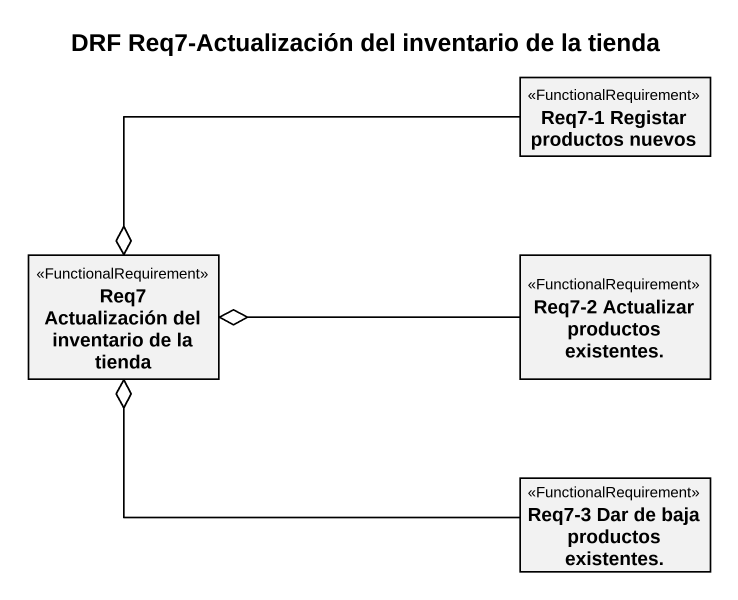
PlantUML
@startuml
title DRF Req7-Actualización del inventario de la tienda
hide circle
hide empty members
class "Req7-1 Registar productos nuevos" as Req7_1_Registar_productos <<FunctionalRequirement>>
class "Req7 Actualización del inventario de la tienda" as Req7_Actualización_del <<FunctionalRequirement>>
class "Req7-2 Actualizar productos existentes." as Req7_2_Actualizar_productos <<FunctionalRequirement>>
class "Req7-3 Dar de baja productos existentes." as Req7_3_Dar_de_baja <<FunctionalRequirement>>
Req7_1_Registar_productos -left-o Req7_Actualización_del
Req7_2_Actualizar_productos -left-o Req7_Actualización_del
Req7_3_Dar_de_baja -left-o Req7_Actualización_del
@enduml
